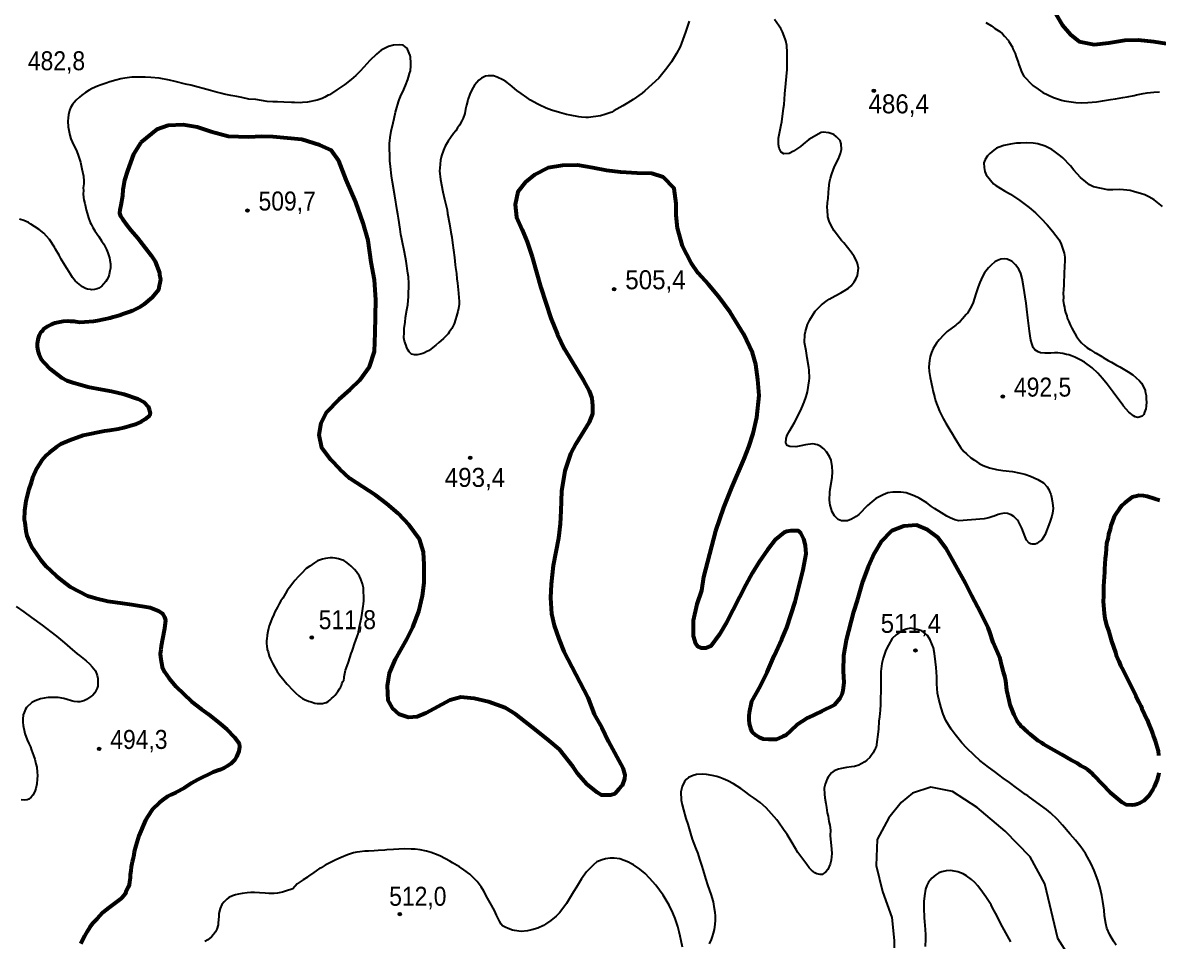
# Model space of a CAD drawing. Header units: metres. Extents: x 547833 to 556102, y 1844799 to 1850994.
# Drawn here: x 550339 to 551355, y 1846857 to 1847679 of the extents above; entities that cross this region are included whole.
import ezdxf

# ---------------------------------------------------------------- set-up
doc = ezdxf.new("R2010")
doc.units = ezdxf.units.M
doc.header["$LTSCALE"] = 6.8
for name, color, linetype, lineweight in [('1', 7, 'Continuous', 25), ('2', 7, 'Continuous', 53), ('5', 7, 'Continuous', 13)]:
    doc.layers.add(name, color=color, linetype=linetype, lineweight=lineweight)

msp = doc.modelspace()

# ---------------------------------------------------------------- hatches: boundary and pattern name
at = {"layer": '5'}
for points in [[(551101.78, 1847618.04, 1), (551098.78, 1847618.04, 1)], [(550541.59, 1847510.91, 1), (550538.59, 1847510.91, 1)], [(550869.53, 1847440.45, 1), (550866.53, 1847440.45, 1)], [(551217.09, 1847344.4, 1), (551214.09, 1847344.4, 1)], [(550740.89, 1847289.63, 1), (550737.89, 1847289.63, 1)], [(550599.14, 1847128.82, 1), (550596.14, 1847128.82, 1)], [(551138.95, 1847117.29, 1), (551135.95, 1847117.29, 1)], [(550409.01, 1847029.12, 1), (550406.01, 1847029.12, 1)], [(550677.85, 1846881.31, 1), (550674.85, 1846881.31, 1)]]:
    msp.add_hatch(color=256, dxfattribs=at).paths.add_polyline_path(points)

# ---------------------------------------------------------------- linework, layer by layer
at = {"layer": '1'}
for points in [[(550935.19, 1847680.36), (550931.84, 1847670.56), (550927, 1847657.49), (550923.86, 1847651.31), (550919.22, 1847644.09), (550915.18, 1847638.18), (550908.13, 1847629.32), (550895.67, 1847617.87), (550893.28, 1847615.98), (550884.99, 1847610.33), (550880.37, 1847607.33), (550875.97, 1847604.6), (550867.93, 1847600.09), (550865.95, 1847599), (550859.88, 1847596.7), (550855.92, 1847595.63), (550845.17, 1847594.17), (550842.81, 1847594.27), (550838.81, 1847594.56), (550836.55, 1847594.8), (550828.82, 1847596.28), (550825.53, 1847596.9), (550819.27, 1847598.54), (550811.94, 1847600.81), (550807.42, 1847602.41), (550801.13, 1847605.41), (550799.28, 1847606.44), (550793.21, 1847609.72), (550789.86, 1847611.95), (550784.84, 1847615.72), (550781.19, 1847618.4), (550775.17, 1847623.42), (550771.24, 1847626.32), (550768.57, 1847628), (550763.34, 1847630.39), (550760.13, 1847631.39), (550755.53, 1847631.48), (550752.98, 1847631.07), (550749.45, 1847629.43), (550747.19, 1847627.44), (550745.18, 1847625.48), (550743.34, 1847623.16), (550740.95, 1847619.05), (550739.06, 1847614.99), (550737.65, 1847610.99), (550737.3, 1847609.71)], [(551021.14, 1847664.69), (551018.7, 1847670.86), (551017.01, 1847673.77), (551015.78, 1847675.86), (551011.39, 1847681.81)], [(551200.46, 1847679.31), (551205.53, 1847676.17), (551208.63, 1847673.92), (551213.05, 1847671.07), (551215.39, 1847668.98), (551217.25, 1847666.84), (551220.38, 1847663.22), (551221.12, 1847662.19), (551224.18, 1847657.08), (551224.73, 1847655.54), (551226.56, 1847651.4), (551227.62, 1847648.55), (551229.08, 1847644.5), (551230.03, 1847641.51), (551231.35, 1847637.57), (551232.39, 1847634.96), (551234.3, 1847631.21), (551236.4, 1847629.09), (551239.67, 1847625.37), (551242.56, 1847622.85), (551247.17, 1847619.4), (551251.47, 1847616.42), (551261, 1847612.17), (551268.22, 1847609.77), (551270.53, 1847609.04), (551280.87, 1847607.48), (551286.1, 1847607.33), (551291.64, 1847607.59), (551299.51, 1847608.23), (551304.62, 1847609.06), (551311.93, 1847610.13)], [(551065.69, 1847434.59), (551070.82, 1847437.4), (551073.62, 1847438.96), (551077.67, 1847441.52), (551079.92, 1847443.51), (551082.75, 1847447.06), (551084.32, 1847449.59), (551085.7, 1847452.72), (551086.69, 1847459.28), (551085.7, 1847463.63), (551084.93, 1847466.02), (551082.78, 1847469.74), (551079.97, 1847473.76), (551073.34, 1847481.94), (551071.48, 1847484.08), (551064.91, 1847492.88), (551062.29, 1847497.42), (551060.48, 1847501.31), (551059.17, 1847505.25), (551058.72, 1847511.39), (551058.63, 1847513.24), (551058.84, 1847517.98), (551059.4, 1847521.76), (551059.8, 1847527.01), (551060.12, 1847530.77), (551060.73, 1847536.29), (551061.46, 1847539.72), (551062.46, 1847542.93), (551064.24, 1847547.97), (551064.81, 1847549.52), (551066.43, 1847552.68), (551068.66, 1847557.15), (551070.47, 1847561.94), (551071.3, 1847565.5), (551071.1, 1847570.56), (551070.14, 1847573.55), (551067.03, 1847576.92), (551064.58, 1847578.87), (551059.93, 1847580.58), (551055.06, 1847580.89), (551053.34, 1847580.7), (551042.04, 1847574.34), (551037.18, 1847570.19), (551034.79, 1847568.31), (551028.46, 1847564), (551024.46, 1847562.05), (551019.79, 1847561.77), (551017.53, 1847563.13), (551015.5, 1847566.74), (551015.14, 1847569.92), (551015.1, 1847575.75), (551015.86, 1847580.05), (551017.47, 1847587.67), (551018.04, 1847590.33), (551019.64, 1847602.42), (551019.99, 1847605.93), (551020.78, 1847615.31), (551021.72, 1847624.59), (551022.25, 1847630.85), (551022.67, 1847636.97), (551022.78, 1847645.79), (551022.91, 1847652.37), (551022.46, 1847658.52), (551021.74, 1847662.65), (551021.14, 1847664.69)], [(550688.24, 1847382.01), (550686.82, 1847382.47), (550685.98, 1847383.37), (550684.72, 1847384.59), (550683.96, 1847385.86), (550682.59, 1847388.06), (550681.99, 1847390.1), (550680.57, 1847393.91), (550680.1, 1847396.95), (550680.17, 1847401.8), (550680.38, 1847405.42), (550681.1, 1847411.08), (550681.64, 1847415.1), (550682.6, 1847421.91), (550683.57, 1847426.48), (550684.1, 1847433.85), (550684.37, 1847445.66), (550684.06, 1847451.7), (550683.7, 1847454.88), (550682.1, 1847465.73), (550680.69, 1847473.75), (550678.57, 1847483.68), (550677.97, 1847486.83), (550677.42, 1847489.5), (550676.62, 1847494.36), (550675.16, 1847503.99), (550674.6, 1847507.77), (550674, 1847510.93), (550671.9, 1847523.95), (550670.03, 1847536.14), (550669.01, 1847541.85), (550668.06, 1847550.17), (550667.59, 1847555.45), (550667.17, 1847571.14), (550667.44, 1847573.15), (550667.84, 1847576.18), (550668.67, 1847581.97), (550670.42, 1847589.48), (550671.23, 1847593.29), (550672.69, 1847599.04), (550673.09, 1847600.94), (550675.25, 1847608.13), (550675.93, 1847609.82), (550677.77, 1847614.36), (550679.07, 1847617.11), (550681.4, 1847622.83), (550683.51, 1847628.28), (550684.26, 1847630.35), (550685.15, 1847633.42), (550685.85, 1847635.98), (550686.36, 1847640.25), (550686.27, 1847643.22), (550685.96, 1847648.14), (550685.55, 1847649.58), (550683.42, 1847655.29), (550682.41, 1847656.54), (550679.3, 1847658.79), (550676.28, 1847659.19), (550670.73, 1847658.94), (550666.17, 1847657.68), (550659.73, 1847654.34), (550655.65, 1847650.91), (550649.73, 1847645.15), (550644.33, 1847639.21), (550640.91, 1847635.48)], [(550640.91, 1847635.48), (550637.11, 1847631.82), (550632.82, 1847628.11), (550627.26, 1847623.64), (550623.81, 1847621.26), (550619.98, 1847618.97), (550613.54, 1847614.52), (550612.23, 1847614), (550609.44, 1847612.45), (550606.85, 1847611.16), (550602.56, 1847609.68), (550593.83, 1847607.95), (550589.42, 1847607.45), (550587.71, 1847607.26), (550582.11, 1847607.49), (550579.63, 1847607.46), (550572.64, 1847607.9), (550567.03, 1847608.13), (550562.82, 1847608.15), (550557.7, 1847608.44), (550547.72, 1847610.16), (550541.46, 1847610.69), (550535.12, 1847611.95), (550530.54, 1847612.92), (550525.24, 1847613.81), (550519.38, 1847615.13), (550517.34, 1847615.64), (550511.22, 1847617.18), (550507, 1847618.31), (550500.6, 1847620.07), (550496.25, 1847621.31), (550489.61, 1847623.03), (550484.79, 1847623.98), (550475.45, 1847626.51), (550470.61, 1847627.7), (550461.25, 1847629.37), (550453.74, 1847630), (550448.62, 1847630.29), (550441.3, 1847630.33), (550436.73, 1847630.18), (550430.61, 1847629.49), (550426.86, 1847628.69), (550422.51, 1847627.7), (550417.13, 1847625.98), (550413.89, 1847624.99), (550409.24, 1847623.35), (550406.04, 1847622.12), (550401.44, 1847619.98), (550398.51, 1847618.54), (550395.38, 1847616.57), (550392.07, 1847614.09), (550389.93, 1847612.23), (550386.89, 1847609.53), (550385.26, 1847607.49), (550383.85, 1847605.72), (550382.09, 1847602.67), (550381.11, 1847600.32), (550380.3, 1847596.51), (550379.87, 1847593.74), (550379.69, 1847590.99), (550379.89, 1847585.93), (550380.09, 1847584.22), (550381.38, 1847578.29), (550382.23, 1847575.16), (550383.4, 1847572.45)], [(551311.93, 1847610.13), (551316.45, 1847610.77), (551323, 1847612.01), (551326.89, 1847612.7), (551333.09, 1847613.77), (551335.13, 1847614.37), (551341.06, 1847615.67), (551344.84, 1847616.22), (551350.6, 1847616.75), (551355.88, 1847617.22)], [(550737.3, 1847609.71), (550736.2, 1847605.24), (550735.25, 1847601.54), (550734.44, 1847597.73), (550732.93, 1847593.59), (550731.85, 1847591.12), (550729.92, 1847587.3), (550727.97, 1847584.85), (550726.4, 1847582.32), (550724.58, 1847579.76), (550721.68, 1847575.83), (550719.65, 1847573), (550716.94, 1847568.48), (550715.47, 1847564.96), (550713.69, 1847559.93), (550712.77, 1847555.98), (550712.22, 1847548.85), (550712.01, 1847546.35), (550712.76, 1847538.62), (550714.88, 1847527.58), (550716.47, 1847521.19), (550718.69, 1847511.41), (550719.16, 1847508.36), (550720.95, 1847499.14), (550722.06, 1847491.58), (550722.8, 1847487.2), (550723.52, 1847481.95), (550725.26, 1847468.76), (550725.98, 1847462.4), (550726.26, 1847459.95), (550726.98, 1847454.7), (550727.53, 1847449.81), (550728.12, 1847445.78), (550729.01, 1847436.83), (550729.34, 1847432.78), (550729.43, 1847429.82), (550729.35, 1847427.21), (550728.82, 1847423.18), (550728.25, 1847420.51), (550727.12, 1847416.29), (550726.34, 1847413.35), (550724.9, 1847409.59), (550724.12, 1847407.77), (550722.9, 1847405.4), (550722.06, 1847404.07), (550720.68, 1847402.05), (550719.59, 1847400.69), (550717.96, 1847398.64), (550716.61, 1847397.5), (550715.6, 1847396.52), (550713.13, 1847394.25), (550711.2, 1847392.67), (550708.73, 1847390.41), (550705.88, 1847388.22), (550704.17, 1847386.91), (550702.11, 1847385.44), (550700.58, 1847384.65), (550698.6, 1847383.56), (550696.91, 1847383.12), (550694.77, 1847382.38), (550693.43, 1847382.1), (550691.86, 1847381.8), (550690.63, 1847381.66), (550689.49, 1847381.9), (550688.24, 1847382.01)], [(550383.4, 1847572.45), (550385.64, 1847567.99), (550387.26, 1847564.7), (550389.2, 1847559.59), (550389.77, 1847557.8), (550390.93, 1847554.21), (550392.22, 1847548.28), (550393.59, 1847541.62), (550393.95, 1847537.32), (550393.74, 1847534.82), (550393.4, 1847531.31), (550393.43, 1847528.83), (550393.41, 1847525.73), (550393.63, 1847522.66), (550393.99, 1847520.59), (550394.76, 1847517.08), (550395.14, 1847515.89), (550396, 1847511.64), (550396.71, 1847508.63), (550398.05, 1847504.44), (550399.64, 1847500.28), (550400.43, 1847498.76), (550401.91, 1847495.58), (550403.6, 1847492.67), (550407.15, 1847487.62), (550409.55, 1847483.93), (550411.65, 1847480.69), (550414.17, 1847476.02), (550415.26, 1847472.92), (550416.74, 1847468.63), (550417.23, 1847466.45), (550417.73, 1847463.16), (550417.6, 1847462.15), (550417.69, 1847459.19), (550417.2, 1847456.9), (550416.58, 1847453.61), (550415.83, 1847451.54), (550414.53, 1847448.79), (550413.58, 1847447.32), (550411.49, 1847444.97), (550409.94, 1847443.31), (550407.41, 1847441.54), (550405.65, 1847440.72), (550403.47, 1847440.22), (550400.89, 1847440.05), (550399.88, 1847440.19), (550397.24, 1847440.51), (550395.45, 1847441.05), (550392.8, 1847442.48), (550391.17, 1847443.79), (550388.17, 1847446.17), (550386.24, 1847447.94), (550383.64, 1847451.12), (550381.84, 1847453.89), (550378.95, 1847458.64), (550376.96, 1847462.01), (550373.73, 1847467.47), (550371.85, 1847470.98), (550368.63, 1847476.44), (550367.56, 1847478.18), (550363.06, 1847485.1), (550360.63, 1847487.93), (550357.96, 1847490.72), (550354.01, 1847493.87), (550349.84, 1847496.74)], [(551342.67, 1847524.86), (551338.81, 1847526.16), (551333.42, 1847527.78), (551329.47, 1847528.7), (551323.67, 1847529.53), (551319.95, 1847529.6), (551313.88, 1847529.53), (551309.45, 1847529.28), (551296.74, 1847532.05), (551293.17, 1847534), (551289.79, 1847536.47), (551285.24, 1847540.54), (551282.16, 1847543.66), (551279.16, 1847547.17), (551276.02, 1847550.78), (551269.37, 1847558.08), (551267.46, 1847559.6), (551261.63, 1847564.02), (551259.37, 1847565.38), (551253.56, 1847568.44), (551246.87, 1847570.65), (551242.84, 1847571.19), (551237.1, 1847571.53), (551231.55, 1847571.27), (551227.85, 1847571.1), (551222.49, 1847570.25), (551221.02, 1847570.08), (551216.43, 1847569.06), (551212.49, 1847567.75), (551210.01, 1847566.6), (551207.46, 1847565.07), (551203.96, 1847562.07), (551201.98, 1847559.86), (551199.75, 1847556.51), (551198.73, 1847553.54), (551198.95, 1847549.36), (551199.59, 1847545.96), (551200.82, 1847542.75), (551207.42, 1847534.82), (551209.43, 1847533.44), (551217.06, 1847528.48), (551222.48, 1847525.49), (551230.93, 1847519.88), (551239.32, 1847513.64), (551244.83, 1847508.81), (551249.87, 1847503.68), (551255.35, 1847497.98), (551260.18, 1847492.58), (551265.91, 1847484.68), (551267.71, 1847480.79), (551269.58, 1847475.3), (551270.37, 1847472.66), (551271, 1847469.26), (551271.01, 1847468.15), (551271.01, 1847464.8), (551270.8, 1847462.3), (551270.78, 1847459.2), (551270.62, 1847456.2), (551270.44, 1847452.34), (551270.34, 1847447.74), (551270.21, 1847444.5), (551269.87, 1847439.88), (551269.71, 1847436.89), (551269.78, 1847433.05), (551269.7, 1847430.44)], [(551358.47, 1847514.51), (551354.09, 1847518.22), (551350.84, 1847520.58), (551346.08, 1847523.27), (551342.67, 1847524.86)], [(550349.84, 1847496.74), (550346.51, 1847498.72), (550344.25, 1847500.08), (550340.2, 1847501.97), (550336.22, 1847503.13)], [(551264.85, 1847383.53), (551261.75, 1847383.55), (551258.43, 1847383.3), (551255.96, 1847383.26), (551253.35, 1847383.34), (551249.35, 1847383.63), (551247.14, 1847384.5), (551244.2, 1847386.39), (551242.75, 1847388.21), (551241.47, 1847391.91), (551240.62, 1847395.04), (551239.96, 1847398.68), (551239.35, 1847402.95), (551238.54, 1847410.05), (551237.99, 1847414.94), (551237.1, 1847422.78), (551236.49, 1847428.16), (551234.04, 1847443.25), (551232.88, 1847450.19), (551231.64, 1847454.51), (551229.98, 1847458.29), (551227.03, 1847462.42), (551223.98, 1847465.3), (551222.81, 1847465.78), (551219.54, 1847467.27), (551217.14, 1847467.62), (551213.93, 1847467.5), (551210.97, 1847466.3), (551208.53, 1847464.91), (551205.13, 1847462.04), (551202.8, 1847459.67), (551199.35, 1847455.07), (551197.48, 1847451.88), (551194.99, 1847446.51), (551193.58, 1847442.51), (551191.56, 1847436.33), (551190.26, 1847432.47), (551189.07, 1847428.74), (551187.58, 1847425.47), (551184.09, 1847419.12), (551183, 1847417.76), (551179.72, 1847413.92), (551177.63, 1847411.57), (551174.89, 1847409.53), (551173.53, 1847408.38), (551165.76, 1847402.54), (551162.75, 1847399.6), (551158.65, 1847395.29), (551156.26, 1847392.29), (551153.23, 1847387.36), (551151.77, 1847383.85), (551150.55, 1847380.37), (551149.99, 1847376.58), (551149.51, 1847370.95), (551149.71, 1847367.01), (551150.59, 1847361.4), (551151.42, 1847357.41), (551152.82, 1847351.62), (551153.15, 1847349.79), (551154.74, 1847343.4), (551155.32, 1847340.49), (551158.95, 1847331.36), (551162.18, 1847324.79), (551164.77, 1847320.49), (551168.3, 1847314.57)], [(551147.55, 1847249.37), (551140.76, 1847253.44), (551136.3, 1847255.66), (551129.3, 1847258.33), (551124.4, 1847258.9), (551117.33, 1847258.96), (551112.95, 1847258.22), (551108.55, 1847256.6), (551102.11, 1847253.27), (551098.47, 1847250.38), (551094.78, 1847246.86), (551086.77, 1847238.76), (551084.6, 1847237.15), (551080.41, 1847234.7), (551076.74, 1847233.16), (551071.52, 1847233.32), (551068.55, 1847234.34), (551065.06, 1847237.79), (551063.04, 1847241.4), (551061.26, 1847247.28), (551060.62, 1847251.79), (551060.94, 1847258.89), (551061.26, 1847261.53), (551062.92, 1847272.01), (551063.45, 1847277.15), (551063.17, 1847281.83), (551062.01, 1847287.65), (551060.54, 1847290.83), (551057.84, 1847294.98), (551055.44, 1847297.56), (551052.96, 1847299.76), (551049.93, 1847301.28), (551045.88, 1847302.06), (551039.27, 1847301.31), (551034.92, 1847300.32), (551030.54, 1847299.58), (551025.07, 1847299.7), (551022.87, 1847300.57), (551021.47, 1847303.01), (551021.79, 1847306.77), (551022.93, 1847309.87), (551025.04, 1847314.2), (551029.32, 1847321.25), (551032.09, 1847326.4), (551035.61, 1847333.62), (551037.93, 1847339.34), (551039.72, 1847344.37), (551040.96, 1847348.73), (551042.46, 1847358.44), (551042.67, 1847360.95), (551042.49, 1847367.99), (551042.08, 1847370.55), (551040.62, 1847379.06), (551039.65, 1847385.4), (551038.44, 1847392.82), (551038.62, 1847400.03), (551039.07, 1847402.56), (551041.07, 1847408.99), (551043.07, 1847413.18), (551047.79, 1847420.78), (551050.13, 1847423.15), (551053.46, 1847426.51), (551058.6, 1847430.44), (551060.44, 1847431.64), (551065.69, 1847434.59)], [(551269.7, 1847430.44), (551270.25, 1847426.66), (551270.64, 1847424.35), (551271.05, 1847421.79), (551271.66, 1847419.75), (551272.75, 1847416.65), (551273.22, 1847414.72), (551274.69, 1847411.54), (551275.76, 1847408.69), (551277.21, 1847405.75), (551281.42, 1847398.17), (551284.17, 1847394.64), (551286.03, 1847392.5), (551288.92, 1847389.97), (551290.99, 1847388.1), (551293.93, 1847386.2), (551297.66, 1847383.9), (551298.97, 1847383.3), (551304.14, 1847380.3), (551305.48, 1847379.46), (551309.86, 1847376.85), (551312.92, 1847375.09), (551317.41, 1847372.63), (551320.32, 1847370.97), (551324.71, 1847368.37), (551327.65, 1847366.47), (551331.93, 1847363.74), (551334.65, 1847361.57), (551337.98, 1847358.47), (551339.7, 1847356.44), (551342.89, 1847350.1), (551343.03, 1847348.88), (551343.17, 1847347.66), (551343.69, 1847345.24), (551343.84, 1847341.78), (551344.09, 1847339.58), (551343.77, 1847335.82), (551343.53, 1847333.56), (551342.39, 1847330.46), (551341.75, 1847328.53), (551340.31, 1847327), (551339.25, 1847326.51), (551337.45, 1847325.93), (551336.23, 1847325.8), (551334.05, 1847326.42), (551332.47, 1847327.23), (551329.61, 1847329.51), (551328.38, 1847330.48), (551323.56, 1847335.89), (551322.36, 1847337.73), (551317.69, 1847343.9), (551314.44, 1847348.49), (551308.8, 1847355.66), (551304.76, 1847360.66), (551300.64, 1847365.27), (551295.52, 1847370.02), (551288.59, 1847375.31), (551284.89, 1847377.37), (551280.04, 1847379.67), (551277.18, 1847380.84), (551274.73, 1847381.67), (551272.45, 1847382.16), (551269.26, 1847382.91), (551266.87, 1847383.26), (551264.85, 1847383.53)], [(551168.3, 1847314.57), (551170.7, 1847310.88), (551172.86, 1847307.15), (551175.01, 1847303.43), (551178.15, 1847298.7), (551180.88, 1847295.42), (551183.25, 1847293.08), (551187.12, 1847289.56), (551190.2, 1847287.55), (551194.51, 1847284.57), (551197.94, 1847282.73), (551203.76, 1847280.53), (551210.1, 1847279.27), (551215.79, 1847278.3), (551224.34, 1847277.29), (551229.92, 1847276.19), (551235.39, 1847274.95), (551240.53, 1847273.3), (551246.82, 1847270.29), (551251.89, 1847267.15), (551255.27, 1847263.56), (551256.64, 1847261.36), (551257.65, 1847259), (551258.5, 1847256.99), (551259.15, 1847254.46), (551259.9, 1847251.2), (551260.5, 1847246.93), (551260.67, 1847244.34), (551260.03, 1847240.18), (551259.46, 1847237.51), (551258, 1847232.88), (551256.76, 1847229.64), (551254.76, 1847224.33), (551253.41, 1847220.96), (551250.56, 1847216.37), (551247.48, 1847214.13), (551246.13, 1847212.96), (551244.5, 1847212.42), (551243.41, 1847212.24), (551241.96, 1847212.42), (551240.24, 1847212.51), (551239.34, 1847213.14), (551236.71, 1847215.92), (551235.53, 1847218.97), (551232.69, 1847226.54), (551229.77, 1847232.66), (551228.89, 1847233.8), (551225.54, 1847237.14), (551223.14, 1847238.6), (551219.8, 1847239.71), (551217.4, 1847240.06), (551213.73, 1847239.64), (551211.34, 1847238.87), (551207.78, 1847237.48), (551206.82, 1847237.12), (551202.99, 1847235.95), (551198.99, 1847235.12), (551176.39, 1847233.3), (551172.83, 1847234.14), (551168.66, 1847235.9), (551165.5, 1847237.52), (551160.71, 1847240.45), (551154.69, 1847244.35), (551151.88, 1847246.14), (551147.55, 1847249.37)], [(550627.82, 1847099.48), (550628.43, 1847101.13), (550630.56, 1847106.72), (550632.96, 1847114.41), (550633.71, 1847116.47), (550634.47, 1847118.54), (550636.02, 1847123.16), (550638.33, 1847129.86), (550639.06, 1847132.12), (550640.48, 1847138.81), (550642.07, 1847146.6), (550642.69, 1847150.73), (550643.59, 1847156.77), (550643.97, 1847158.59), (550644.29, 1847161.89), (550643.99, 1847173.34), (550643.2, 1847176.81), (550641.51, 1847181.17), (550640.23, 1847183.79), (550637.72, 1847187.56), (550635.89, 1847189.73), (550632.78, 1847192.74), (550630.8, 1847194.5), (550628.19, 1847196.58), (550626.39, 1847197.66), (550623.41, 1847198.61), (550621.56, 1847199.19), (550618.52, 1847199.83), (550616.22, 1847200.07), (550614.05, 1847200.02), (550609.95, 1847199.55), (550607.24, 1847199.05), (550602.87, 1847197.37), (550599.99, 1847195.75), (550595.87, 1847192.81), (550592.77, 1847190.48), (550588.5, 1847186.24), (550585.84, 1847183.56), (550582.5, 1847179.82), (550580.71, 1847177.34), (550577.79, 1847173.45), (550575.79, 1847170.95), (550574.13, 1847168.19), (550571.81, 1847164.17), (550570.13, 1847161.6), (550568.63, 1847159.06), (550566.99, 1847156.1), (550564.7, 1847151.88), (550563.7, 1847149.3), (550562.04, 1847145.65), (550561.03, 1847143.25), (550559.6, 1847139.23), (550558.89, 1847136.78), (550558.37, 1847134.35), (550557.86, 1847131.02), (550557.39, 1847127.31), (550557.22, 1847126.2), (550557.27, 1847123.14), (550557.38, 1847121.27), (550557.85, 1847118.06), (550558.68, 1847115.98), (550559.6, 1847112.23), (550560.8, 1847109.49), (550562.85, 1847105.37), (550564.35, 1847102.57)], [(550333.37, 1847156.47), (550340.24, 1847151.67), (550347.1, 1847146.87), (550356.69, 1847139.9), (550364.32, 1847133.82), (550369.34, 1847130.05), (550376.72, 1847123.94), (550381.27, 1847119.87), (550387.87, 1847114.17), (550390.02, 1847112.68), (550395.88, 1847108.02), (550398.94, 1847105.14), (550401.44, 1847102.7), (550404.23, 1847098.92), (550405.92, 1847094.9), (550406.36, 1847092.1), (550406.4, 1847087.39), (550406.38, 1847085.41), (550405.84, 1847083.61), (550404.65, 1847081), (550403.73, 1847079.28), (550401.85, 1847077.21), (550400.01, 1847076.01), (550396.34, 1847073.36), (550393.87, 1847072.21), (550392.81, 1847071.72), (550390.25, 1847071.31), (550388.4, 1847071.22), (550385.38, 1847071.62), (550382.96, 1847072.21), (550378.85, 1847073.48), (550376.04, 1847074.16), (550370.98, 1847075.07), (550367.5, 1847075.17), (550362.06, 1847075.05), (550358.39, 1847074.64), (550354.99, 1847074), (550350.23, 1847072.22), (550347.32, 1847070.53), (550342.74, 1847066.17), (550341.65, 1847064.81), (550340.38, 1847061.81), (550339.76, 1847059.63), (550339.33, 1847055.74), (550339.26, 1847053.13)], [(551264.63, 1846965.93), (551258.22, 1846971.9), (551254.71, 1846975.04), (551239.6, 1846986.04), (551238.15, 1846987.02), (551236.01, 1846988.21), (551229.85, 1846992.77), (551227.96, 1846994.28), (551221.48, 1846999.09), (551215.98, 1847002.96), (551208.22, 1847008.96), (551202.91, 1847012.85), (551195.15, 1847018.86), (551190.17, 1847023.17), (551183.09, 1847030.01), (551178.84, 1847034.6), (551173.11, 1847042.08), (551169.41, 1847046.92), (551164.61, 1847054.69), (551162.27, 1847060.16), (551160.58, 1847065.8), (551158.53, 1847073.79), (551157.36, 1847079.01), (551156.69, 1847087.44), (551156.57, 1847093.55), (551156.18, 1847102.11), (551155.51, 1847107.1), (551154.66, 1847114.65), (551153.62, 1847119.6), (551150.62, 1847126.62), (551148.24, 1847130.75), (551143.1, 1847134.85), (551139.13, 1847136.12), (551133.19, 1847137.07), (551129.35, 1847136.35), (551125.3, 1847134.94), (551120.17, 1847131.3), (551116.82, 1847127.95), (551113.29, 1847122.01), (551111.12, 1847117.55), (551108.57, 1847110.48), (551107.51, 1847105.48), (551106.5, 1847098.39), (551106.55, 1847093.71), (551106.51, 1847086.53), (551106.41, 1847081.46), (551106.33, 1847073.8), (551106.32, 1847068.83), (551106.01, 1847063.92), (551105.27, 1847057.81), (551104.75, 1847053.93), (551104.33, 1847046.71), (551102.33, 1847030.61), (551101.77, 1847029.69), (551101.22, 1847028.58), (551100.12, 1847026.54), (551099.55, 1847025.61), (551098, 1847023.24), (551096.58, 1847021.45), (551094.17, 1847019.08), (551092.33, 1847017.62), (551089.1, 1847015.73), (551086.92, 1847014.72), (551083.15, 1847013.43), (551080.23, 1847013)], [(550564.35, 1847102.57), (550566.81, 1847098.3), (550568.82, 1847095.46), (550572.95, 1847090.39), (550573.87, 1847089.31), (550575.61, 1847087.03), (550580.68, 1847081.57), (550583.33, 1847079.1), (550586.1, 1847076.55), (550587.51, 1847075.42), (550589.53, 1847074.17), (550591.32, 1847073.28), (550594.73, 1847071.98), (550597.1, 1847071.16), (550600.38, 1847070.15), (550602.59, 1847069.81), (550604.79, 1847069.66), (550607.35, 1847069.75), (550609.45, 1847070.39), (550610.99, 1847070.76), (550612.29, 1847071.5), (550614.2, 1847073), (550615.46, 1847074.14), (550617.43, 1847075.94), (550618.58, 1847077.16), (550620.2, 1847079.42), (550621.15, 1847080.62), (550622.58, 1847082.86), (550623.43, 1847084.14), (550624.2, 1847086.01), (550624.66, 1847087.25), (550625.5, 1847089.42), (550626.23, 1847090.79), (550626.64, 1847092.42), (550626.81, 1847093.53), (550627.82, 1847099.48)], [(550339.26, 1847053.13), (550339.73, 1847050.08), (550340.85, 1847044.51), (550341.26, 1847043.07), (550343.29, 1847037.22), (550344.77, 1847034.04), (550346.21, 1847031.11), (550347.2, 1847027.87), (550348.98, 1847023.12), (550350.07, 1847020.02), (550351.06, 1847015.67), (550351.75, 1847012.9), (550352.14, 1847008.35), (550352.37, 1847005.28), (550352.24, 1847002.04), (550351.84, 1846997.91), (550350.95, 1846993.71), (550350, 1846991.13), (550348.27, 1846987.83), (550346.86, 1846986.06), (550344.71, 1846984.21), (550343.06, 1846983.52), (550341.23, 1846983.19), (550337.86, 1846983.43)], [(551080.23, 1847013), (551075.81, 1847012.41), (551071.41, 1847011.62), (551068.7, 1847011.03), (551064.76, 1847009.53), (551062.39, 1847007.63), (551059.38, 1847003.85), (551058.61, 1847002.23), (551056.75, 1846997.53), (551055.9, 1846994.09), (551056.04, 1846988.65), (551056.5, 1846985.36), (551057.46, 1846980.31), (551057.95, 1846976.83), (551058.59, 1846972.02), (551059.33, 1846968.86), (551060.14, 1846964.26), (551060.98, 1846961.01), (551061.5, 1846956.48), (551061.28, 1846951.68), (551062.35, 1846939.29), (551062.87, 1846935.57), (551062.18, 1846929.67), (551061.1, 1846926.08), (551059.04, 1846921.26), (551057.31, 1846919.08), (551054.21, 1846916.87), (551052.25, 1846916.64), (551049.45, 1846917.32), (551047.49, 1846918.21), (551044.49, 1846920.6), (551042.5, 1846922.85), (551040.45, 1846925.6), (551036.8, 1846930.51), (551032.29, 1846936.32), (551031.07, 1846938.41), (551025.52, 1846947.95), (551022.76, 1846952.6), (551019.65, 1846957.08), (551015.07, 1846963.62), (551013.46, 1846965.8), (551008.9, 1846970.98), (551004.08, 1846976.39), (550998.71, 1846981.11), (550993.42, 1846985.1), (550989.8, 1846987.54), (550984.78, 1846991.31), (550981.3, 1846993.64), (550978.19, 1846995.89), (550974.73, 1846997.98), (550969.86, 1847000.52), (550965.69, 1847002.28), (550962.69, 1847003.55), (550960, 1847004.36), (550955.67, 1847005.36), (550950.75, 1847006.17), (550947.37, 1847006.4), (550941.82, 1847006.15), (550938.8, 1847005.43), (550934.67, 1847003.6), (550932.53, 1847001.75), (550931.01, 1846999.84), (550929.01, 1846995.64), (550927.82, 1846990.8), (550928.05, 1846983.26)], [(551274.72, 1846843.92), (551264.84, 1846859.53), (551253.32, 1846908.38), (551240.07, 1846932.47), (551217.69, 1846955.66), (551192.59, 1846976.58), (551170.54, 1846991.1), (551151.29, 1846994.77), (551134.85, 1846989.66), (551124.78, 1846981.11), (551113.6, 1846967.37), (551103.18, 1846948.13), (551102.44, 1846924.92), (551108.19, 1846901.67), (551116.28, 1846878.42), (551118.46, 1846857.79), (551118.46, 1846851.28)], [(550928.05, 1846983.26), (550929.01, 1846979.16), (550930.03, 1846974.56), (550932.25, 1846967.01), (550933.95, 1846961.87), (550936.25, 1846953.58), (550937.95, 1846948.44), (550940.93, 1846940.72), (550942.77, 1846935.47), (550944.44, 1846930.58), (550946.16, 1846925.2), (550947.7, 1846920.41), (550949.89, 1846913.1), (550952, 1846906.52), (550954.44, 1846899.23), (550956.6, 1846892.17), (550957.32, 1846888.03), (550958.15, 1846882.92), (550958.4, 1846879.6), (550958.43, 1846876.01), (550958.25, 1846872.15), (550957.66, 1846867.49), (550956.66, 1846864.28), (550955.77, 1846861.21), (550954.72, 1846858.48), (550953.15, 1846854.83)], [(551317.04, 1846853.61), (551314.53, 1846857.15), (551311.31, 1846862.81), (551308.74, 1846868.64), (551307.68, 1846872.92), (551306.7, 1846879.88), (551306.14, 1846884.79), (551304.97, 1846892.59), (551304.27, 1846897.96), (551302.32, 1846905.86), (551300.71, 1846911.61), (551297.33, 1846920.31), (551294.74, 1846926.32), (551289.66, 1846935.69), (551285.37, 1846941.51), (551280.68, 1846947.48), (551275.95, 1846952.97), (551268.94, 1846960.78), (551264.63, 1846965.93)], [(550831.74, 1846901.19), (550828.08, 1846895.2), (550825.59, 1846890.95), (550823.01, 1846887.44), (550819.11, 1846882.53), (550816.34, 1846879.61), (550811.59, 1846875.61), (550806.64, 1846872.19), (550804.77, 1846871.24), (550799.71, 1846868.81), (550794.44, 1846867.22), (550790.58, 1846866.28), (550784.92, 1846865.89), (550779.01, 1846866.58), (550777.11, 1846866.99), (550773.35, 1846868.42), (550770.49, 1846869.58), (550768.26, 1846870.69), (550766.95, 1846872.41), (550765.67, 1846874.99), (550762.96, 1846880.26), (550760.99, 1846884.5), (550757.36, 1846891.4), (550754.9, 1846895.58), (550751.46, 1846901.89), (550749.06, 1846905.58), (550745.51, 1846910.63), (550741.86, 1846914.43), (550739.08, 1846917.09), (550733.55, 1846921.05), (550729.68, 1846923.47), (550723.55, 1846927.23), (550721.29, 1846928.59), (550712.71, 1846933.2), (550710.64, 1846933.95), (550704.4, 1846936.47), (550700.43, 1846937.63), (550694.58, 1846938.95), (550690.3, 1846939.46), (550686.58, 1846939.53), (550680.24, 1846939.68), (550675.67, 1846939.53), (550670.88, 1846939.12), (550664.95, 1846938.94), (550663.13, 1846938.61), (550657.09, 1846938.3), (550653.53, 1846938.02), (550648.36, 1846937.68), (550645.15, 1846937.56), (550640.61, 1846937.17), (550637.94, 1846936.62), (550635.03, 1846936.04), (550629.65, 1846934.32), (550623.97, 1846931.94), (550619.13, 1846929.78), (550612.69, 1846926.45), (550609.76, 1846925), (550606.04, 1846922.84), (550604.98, 1846922.35), (550601.63, 1846920.11), (550599.46, 1846918.5), (550594.87, 1846915.25), (550593.98, 1846914.41), (550590.04, 1846911.98), (550587.27, 1846910.18)], [(550929.32, 1846851.76), (550927.95, 1846857.31), (550927.23, 1846861.44), (550926.27, 1846865.55), (550925.01, 1846870.12), (550922.57, 1846877.4), (550920.52, 1846882.37), (550917.27, 1846889.2), (550912.03, 1846898.27), (550908.78, 1846902.86), (550905.42, 1846907.32), (550899.78, 1846913.37), (550895.83, 1846917.63), (550890.92, 1846921.54), (550885.28, 1846925.36), (550883.02, 1846926.72), (550881.03, 1846927.85), (550873.03, 1846930.67), (550867.99, 1846931.34), (550864.4, 1846931.3), (550860.24, 1846930.83), (550857.36, 1846930.01), (550852.74, 1846928.12), (550849.56, 1846925.53), (550845, 1846920.92), (550843.35, 1846919.12), (550838.84, 1846912.91), (550834.48, 1846905.47), (550831.74, 1846901.19)], [(551222.89, 1846856.54), (551218.25, 1846864.69), (551215.41, 1846870.07), (551209.07, 1846882.24), (551206.45, 1846886.78), (551205.14, 1846889.61), (551200.49, 1846896.64), (551197.52, 1846901.01), (551193.43, 1846906.5), (551190.48, 1846909.51), (551187.67, 1846912.42), (551183.23, 1846915.51), (551180.29, 1846917.41), (551175.39, 1846919.08), (551170.68, 1846920.16), (551169.19, 1846920.24), (551164.86, 1846920.12), (551161, 1846919.19), (551158.39, 1846918.15), (551155.59, 1846916.59), (551152.09, 1846913.59), (551149.29, 1846909.8), (551147.64, 1846906.89), (551146.53, 1846903.54), (551145.46, 1846897.72), (551145.03, 1846892.71), (551145.02, 1846885.15), (551145.25, 1846879.84), (551145.34, 1846877.99), (551145.73, 1846874.57), (551146.29, 1846867.44), (551146.46, 1846862.63), (551146.39, 1846858.9), (551146.13, 1846852.42)], [(550587.27, 1846910.18), (550584.74, 1846908.4), (550580.67, 1846903.85), (550574.09, 1846901.74), (550571.56, 1846901.08), (550567.07, 1846900.2), (550564.14, 1846899.87), (550559.19, 1846899.8), (550556.06, 1846900.07), (550550.94, 1846900.36), (550546.45, 1846900.59), (550543.22, 1846900.72), (550539.9, 1846900.47), (550535.38, 1846899.83), (550532.23, 1846899.23), (550529.59, 1846898.43), (550526.95, 1846897.64), (550523.67, 1846896.03), (550521.71, 1846894.69), (550519.27, 1846892.18), (550517.42, 1846889.86), (550515.85, 1846886.21), (550514.72, 1846882), (550514.51, 1846879.49), (550514.11, 1846873.13), (550513.9, 1846871.74), (550512.74, 1846867.76), (550511.52, 1846865.39), (550509.92, 1846863.11), (550507.94, 1846860.9), (550504.76, 1846858.31), (550502.21, 1846856.78)]]:
    msp.add_lwpolyline(points, dxfattribs=at)
at = {"layer": '2'}
msp.add_line((550459.27, 1847583.44), (550444.87, 1847571.81), dxfattribs=at)
for points in [[(551262.95, 1847686.5), (551268.56, 1847677.13), (551276.05, 1847668.36), (551284.01, 1847662.25), (551297.19, 1847659.46), (551310.42, 1847660.83), (551324.67, 1847663.48), (551336.61, 1847663.54), (551350.53, 1847662.26), (551361.91, 1847660.43)], [(550831.41, 1847013.13), (550819.15, 1847028.7), (550809.95, 1847036.49), (550799.35, 1847045.16), (550779.85, 1847060.23), (550770.51, 1847065.8), (550755.59, 1847071.38), (550743.03, 1847074.38), (550730.97, 1847075.35), (550721.14, 1847072.68), (550699.82, 1847061), (550691.81, 1847057.95), (550684.21, 1847057.14), (550676, 1847059.98), (550669.83, 1847065.68), (550666.09, 1847072.41), (550665.49, 1847085.72), (550667.34, 1847096.85), (550672.53, 1847109.52), (550677.65, 1847118.28), (550682.59, 1847127.42), (550688.12, 1847138.18), (550693.42, 1847152.16), (550696.79, 1847166.05), (550698.19, 1847177.77), (550698.29, 1847194.03), (550697.55, 1847205.11), (550693.88, 1847216.91), (550684.81, 1847229.26), (550675.04, 1847239.85), (550664.96, 1847248.58), (550654.62, 1847256.11), (550631.86, 1847271.2), (550622.75, 1847279.39), (550614.63, 1847287.95), (550606.68, 1847298.49), (550604.32, 1847310.17), (550605.98, 1847320.75), (550610.72, 1847330.51), (550622.12, 1847342.2), (550632.06, 1847350.86), (550640.73, 1847359.12), (550649.26, 1847371), (550653.82, 1847384.64), (550654.5, 1847401.6), (550654.91, 1847431.14), (550653.68, 1847448.93), (550650.71, 1847464.83), (550648.01, 1847484.02), (550643.64, 1847499.63), (550637.21, 1847518.52), (550628.33, 1847538.43), (550621.99, 1847555.38), (550615.07, 1847564.86), (550604.94, 1847569.42), (550588.76, 1847574.61), (550563.3, 1847576.92), (550553.01, 1847577.18), (550541.12, 1847576.61), (550523.27, 1847577.06), (550507.72, 1847581.27), (550495.17, 1847585.43), (550482.7, 1847587.66), (550469.28, 1847586.91), (550459.27, 1847583.44)], [(550444.87, 1847571.81), (550438.38, 1847561.33), (550432.87, 1847546.35), (550430.18, 1847537.95), (550428.91, 1847531.34), (550428.69, 1847529.69), (550428.53, 1847524.01), (550427.04, 1847515.75), (550426.11, 1847511.4), (550425.63, 1847508.51), (550426.75, 1847505.8), (550428.71, 1847502.79), (550432.54, 1847497.56), (550436.05, 1847493.3), (550442.11, 1847486.3), (550444.02, 1847483.69), (550454, 1847470.66), (550457.65, 1847465.21), (550461.62, 1847455.14), (550461.63, 1847453.32), (550462.3, 1847449.15), (550462.26, 1847447.72), (550461.07, 1847442.13), (550460.5, 1847440.04), (550455.01, 1847433.15), (550447.43, 1847426.83), (550444.42, 1847424.87), (550437.37, 1847421.03), (550435.02, 1847420.36), (550429.78, 1847418.35), (550425.88, 1847417.1), (550419.98, 1847415.62), (550417.45, 1847414.73), (550406, 1847412.22), (550402.63, 1847411.63), (550394.42, 1847410.9), (550390.38, 1847410.85), (550386.69, 1847411.24), (550385.22, 1847411.68), (550381.98, 1847411.72), (550379.54, 1847411.85), (550375.32, 1847411.57), (550368, 1847410.14), (550364.9, 1847408.97), (550361.26, 1847407.15), (550357.54, 1847404.3), (550356.48, 1847402.96), (550355.37, 1847402.03), (550354.04, 1847399.45), (550352.67, 1847395.45), (550352.11, 1847391.54), (550352.2, 1847388.92), (550352.78, 1847385.55), (550353.5, 1847382.8), (550355.86, 1847378.01), (550358.45, 1847374.86), (550363.74, 1847369.19), (550366.41, 1847367.07), (550374.15, 1847361.27), (550378.68, 1847358.75), (550383.92, 1847357.12), (550397.52, 1847353.2), (550410.35, 1847350.61), (550418.61, 1847349.12), (550430.03, 1847346.57)], [(550936.99, 1847464.16), (550929.31, 1847479.14), (550924.63, 1847495.23), (550923.58, 1847506.81), (550923.58, 1847517.07), (550921.64, 1847530.75), (550911.93, 1847540.82), (550901.83, 1847543.97), (550888.8, 1847544.31), (550873.74, 1847545.33), (550861.36, 1847546.78), (550849.01, 1847549.15), (550835.38, 1847551.37), (550822.01, 1847551.29), (550809.01, 1847549.03), (550797, 1847542.74), (550788.88, 1847536.36), (550782.09, 1847527.53), (550779.6, 1847516.21), (550780.63, 1847504.89), (550785.93, 1847493.67), (550790.4, 1847482.88), (550794.9, 1847469.49), (550802.44, 1847442.02), (550811.5, 1847414.72), (550817.47, 1847399.94), (550823.77, 1847386.75), (550840.55, 1847358.89), (550845.77, 1847349.43), (550848.08, 1847343.13), (550848.66, 1847336.54), (550848.66, 1847329.09), (550845.77, 1847321.63), (550833.74, 1847302.27), (550829.2, 1847293.05), (550823.9, 1847277.9), (550821.14, 1847259.79), (550820.53, 1847242.31), (550819.78, 1847230.53), (550818.39, 1847217.64), (550813.62, 1847193.2), (550811.86, 1847176.63), (550811.03, 1847164.45), (550812.04, 1847149.89), (550814.37, 1847139.63), (550818.73, 1847127.52), (550822.97, 1847116.44), (550844.53, 1847075.23), (550850.27, 1847060.16), (550856.94, 1847048.31), (550863.15, 1847035.9), (550875.73, 1847012.25), (550877.49, 1847005.96), (550877.32, 1847002.29), (550875.2, 1846996.53), (550872.2, 1846993.03), (550868.67, 1846988.84), (550864.78, 1846987.79), (550860.37, 1846987.79), (550856.84, 1846987.79), (550852.95, 1846990.06), (550843.6, 1846997.57), (550835.47, 1847006.84), (550831.41, 1847013.13)], [(551019.04, 1847040.13), (551013.1, 1847037.64), (551009.9, 1847037.42), (551006.01, 1847037.64), (551001.21, 1847037.87), (550997.78, 1847039.23), (550995.04, 1847041.27), (550991.61, 1847044.43), (550990.24, 1847047.37), (550989.1, 1847051.45), (550988.87, 1847055.52), (550988.87, 1847058.69), (550989.1, 1847061.63), (550991.34, 1847071.74), (550999.01, 1847085.47), (551004.89, 1847097.82), (551011.04, 1847112.29), (551018.05, 1847127.25), (551022.45, 1847137.75), (551030.09, 1847160.83), (551033.43, 1847174.98), (551037.13, 1847189.3), (551039.66, 1847203.62), (551039.19, 1847211.09), (551037.66, 1847216.88), (551035.12, 1847222.17), (551032.83, 1847224.18), (551030.03, 1847224.18), (551025.96, 1847224.18), (551022.4, 1847223.68), (551020.11, 1847222.67), (551012.12, 1847216.22), (551005.33, 1847207.39), (550997.71, 1847196.66), (550991.6, 1847186.35), (550985.78, 1847175.82), (550968.55, 1847142.16), (550962.13, 1847131.17), (550954.57, 1847121.09), (550950.17, 1847119.21), (550946.1, 1847119.21), (550943.31, 1847120.46), (550941.02, 1847123.23), (550938.98, 1847130.03), (550939.09, 1847144.15), (550942.25, 1847158.67), (550946.45, 1847170.97), (550948.3, 1847183.26), (550958.99, 1847224.23), (550966.1, 1847245.17), (550973.41, 1847263.15), (550984.42, 1847288.69), (550988.64, 1847299.56), (550992.49, 1847311.43), (550995.8, 1847325.84), (550997.87, 1847345.43), (550996.52, 1847359.57), (550994.72, 1847373.13), (550991.85, 1847383.59), (550983.83, 1847400.48), (550971.87, 1847420.04), (550961.75, 1847433.7), (550952.45, 1847444.6), (550943.22, 1847454.99), (550936.99, 1847464.16)], [(550430.03, 1847346.57), (550442.03, 1847342.46), (550447.85, 1847339.28), (550451.32, 1847335.43), (550452.44, 1847332.72), (550453.2, 1847329.57), (550452.93, 1847328.33), (550452.45, 1847327.26), (550448.37, 1847323.96), (550445.53, 1847322.23), (550439.77, 1847319.55), (550429.61, 1847316.38), (550424.68, 1847315.21), (550417.14, 1847313.95), (550412.34, 1847313.41), (550393.35, 1847309.64), (550381.11, 1847305.21), (550373.21, 1847301.69), (550369.62, 1847299.46), (550363.11, 1847294.48), (550360.36, 1847291.94), (550355.89, 1847286.78), (550351.95, 1847280.47), (550347.89, 1847271.71), (550346.74, 1847267.54), (550344.58, 1847261.63), (550341.94, 1847251.01), (550341.59, 1847248.75), (550340.89, 1847242.4), (550340.6, 1847234.27), (550341.09, 1847231.7), (550341.95, 1847224.11), (550342.85, 1847219.76), (550344.55, 1847215.5), (550347.71, 1847208.98), (550349.14, 1847207.12), (550351.81, 1847203.17), (550355.42, 1847198.12), (550360.31, 1847192.41), (550363.96, 1847188.77), (550369.39, 1847183.72), (550375.17, 1847179.12), (550381.8, 1847174.21), (550397.26, 1847166.25), (550404.2, 1847164), (550415.43, 1847161.23), (550428.36, 1847159.66), (550436.79, 1847158.39), (550453.09, 1847155.58), (550460.51, 1847152.58), (550463.98, 1847150.55), (550465.99, 1847147.13), (550466.92, 1847144.21), (550466.14, 1847136.83), (550464.34, 1847127.73), (550463.02, 1847121.51), (550462.59, 1847118.22), (550462.24, 1847114.14), (550462.61, 1847109.12), (550463.95, 1847102.6), (550465.87, 1847098.17), (550470.19, 1847092.18), (550476.07, 1847084.96), (550490.13, 1847071.58), (550499.2, 1847064.72)], [(551356.13, 1847251.31), (551351.28, 1847252.98), (551344.8, 1847254.88), (551341.29, 1847255.49), (551337.2, 1847255.84), (551335.03, 1847255.39), (551331.3, 1847254.36), (551328.69, 1847252.44), (551324.79, 1847249.37), (551322.04, 1847246.84), (551319.92, 1847244.17), (551316.11, 1847238.48), (551315.27, 1847236.97), (551313.42, 1847231.9), (551312.14, 1847228.92), (551311.48, 1847225.81), (551310.15, 1847221.42), (551309.72, 1847218.13), (551308.49, 1847212.93), (551307.71, 1847203.74), (551307.18, 1847199.43), (551306.63, 1847190.06), (551306.55, 1847187.22), (551305.73, 1847174.79), (551305.52, 1847169.51), (551305.57, 1847165.47), (551305.45, 1847161.21), (551306.27, 1847150.37), (551306.99, 1847145.8), (551308.78, 1847138.93), (551310.52, 1847134.27), (551312.94, 1847125.44), (551316.52, 1847115.33), (551316.96, 1847113.15), (551319.42, 1847107.56), (551320.85, 1847103.88), (551322.09, 1847101.8), (551327.89, 1847089.91), (551334.67, 1847076.52), (551337.12, 1847070.93), (551338.91, 1847067.69), (551339.8, 1847065.17), (551344.8, 1847055.01), (551346.22, 1847051.33), (551348.41, 1847046.32), (551349.66, 1847042.41), (551350.51, 1847040.28), (551351.76, 1847036.38), (551354.4, 1847027.37), (551354.85, 1847023.38)], [(551335.84, 1846979.71), (551333.77, 1846979.06), (551331.26, 1846978.74), (551326.36, 1846979.06), (551322.44, 1846981.22), (551311.69, 1846990.17), (551297.45, 1847005.14), (551295.18, 1847007.31), (551291.8, 1847010.37), (551288.95, 1847012.27), (551285.31, 1847014.08), (551282.02, 1847016.34), (551276.64, 1847019.17), (551268.19, 1847024.08), (551252.41, 1847033.01), (551250.41, 1847034.6), (551247.39, 1847036.28), (551240.27, 1847041.95), (551237.78, 1847044.3), (551236.23, 1847045.54), (551233.73, 1847047.88), (551232.4, 1847048.95), (551231.42, 1847050.45), (551230.53, 1847051.16), (551228.35, 1847054.35), (551225.72, 1847059.72), (551222.28, 1847068.64), (551221.2, 1847072.76), (551219.19, 1847081.64), (551218.24, 1847090.03), (551217.34, 1847094.37), (551216.35, 1847097.7), (551214.88, 1847103.6), (551213.13, 1847110.08), (551207.06, 1847124.36), (551203.83, 1847134.61), (551202.67, 1847137.52), (551196.08, 1847150.94), (551188, 1847166), (551182.16, 1847177.42), (551164.99, 1847208.6), (551157.64, 1847218.42), (551148.41, 1847225.3), (551138.45, 1847229.5), (551126.99, 1847228.59), (551116.43, 1847224.4), (551106.41, 1847214.18), (551100.87, 1847204.58), (551095.14, 1847192.11), (551090.04, 1847178.67), (551085.43, 1847162.04), (551082.17, 1847151.8), (551075.56, 1847126.49), (551073.08, 1847112.83), (551072.85, 1847098.77), (551073.48, 1847088.71), (551072.53, 1847081.54), (551071.61, 1847077.69), (551069.78, 1847074.3), (551064.74, 1847068.36), (551053.92, 1847062.98), (551041.21, 1847056.99), (551031.05, 1847050.38), (551021.32, 1847041.1), (551019.04, 1847040.13)], [(550499.2, 1847064.72), (550505.38, 1847060.16), (550514.27, 1847053.08), (550521.66, 1847046.83), (550528.55, 1847039.53), (550532.83, 1847033.94), (550533.15, 1847031.14), (550532.4, 1847027.01), (550530.32, 1847022.13), (550528.82, 1847019.33), (550525.37, 1847015.9), (550522.75, 1847013.99), (550519.51, 1847012.2), (550515.48, 1847010.33), (550509.45, 1847008.23), (550495.66, 1847001.43), (550490.26, 1846998.63), (550483.55, 1846993.97), (550476.1, 1846990.09), (550471.66, 1846988.17), (550468.83, 1846986.43), (550464.13, 1846983.27), (550461.16, 1846980.91), (550455.13, 1846975.17), (550450.84, 1846968.41), (550449.16, 1846965.39), (550443.07, 1846951.35), (550441.3, 1846945.48), (550440.25, 1846942.33), (550439.01, 1846937.13), (550438.53, 1846934.24), (550437.56, 1846930.29), (550437.21, 1846928.02), (550436.29, 1846923.67), (550435.9, 1846919.99), (550435.24, 1846916.88), (550435.2, 1846913.64), (550434.59, 1846910.13), (550434.28, 1846907.46), (550433.49, 1846905.55), (550431.37, 1846901.06), (550430.75, 1846899.38), (550428.27, 1846896.26), (550426.99, 1846895.11), (550422.16, 1846891.32), (550418.61, 1846888.69), (550416.17, 1846887), (550413.6, 1846884.69), (550410.63, 1846882.33), (550405.76, 1846877.12), (550401.77, 1846873.03), (550399.12, 1846869.69), (550396.73, 1846865.78), (550394.39, 1846861.47), (550391.29, 1846854.85)], [(551355.02, 1847007.62), (551354.54, 1847004.73), (551353.7, 1847001.4), (551350.96, 1846995.22), (551349.82, 1846992.87), (551345.97, 1846986.93), (551341.72, 1846982.73), (551338.56, 1846980.9), (551335.84, 1846979.71)]]:
    msp.add_lwpolyline(points, dxfattribs=at)
at = {"layer": '5'}
for centre in [(551100.28, 1847618.04), (550540.09, 1847510.91), (550868.03, 1847440.45), (551215.59, 1847344.4), (550739.39, 1847289.63), (550597.64, 1847128.82), (551137.45, 1847117.29), (550407.51, 1847029.12), (550676.35, 1846881.31)]:
    msp.add_circle(centre, 1.5, dxfattribs=at)

# ---------------------------------------------------------------- texts
for s, width, p in [('482,8', 0.9, (550343.83, 1847636.43)), ('486,4', 0.95, (551095.48, 1847597.87)), ('509,7', 0.9, (550550.09, 1847510.91)), ('505,4', 0.95, (550878.03, 1847440.45)), ('492,5', 0.9, (551225.59, 1847344.4)), ('493,4', 0.95, (550716.61, 1847263.6)), ('511,8', 0.9, (550603.91, 1847136.29)), ('511,4', 0.95, (551106.41, 1847132.99)), ('494,3', 0.9, (550417.51, 1847029.12)), ('512,0', 0.9, (550666.93, 1846888.78))]:
    msp.add_text(s, height=17, dxfattribs=dict(at, width=width)).set_placement(p)

doc.saveas('drawing.dxf')
